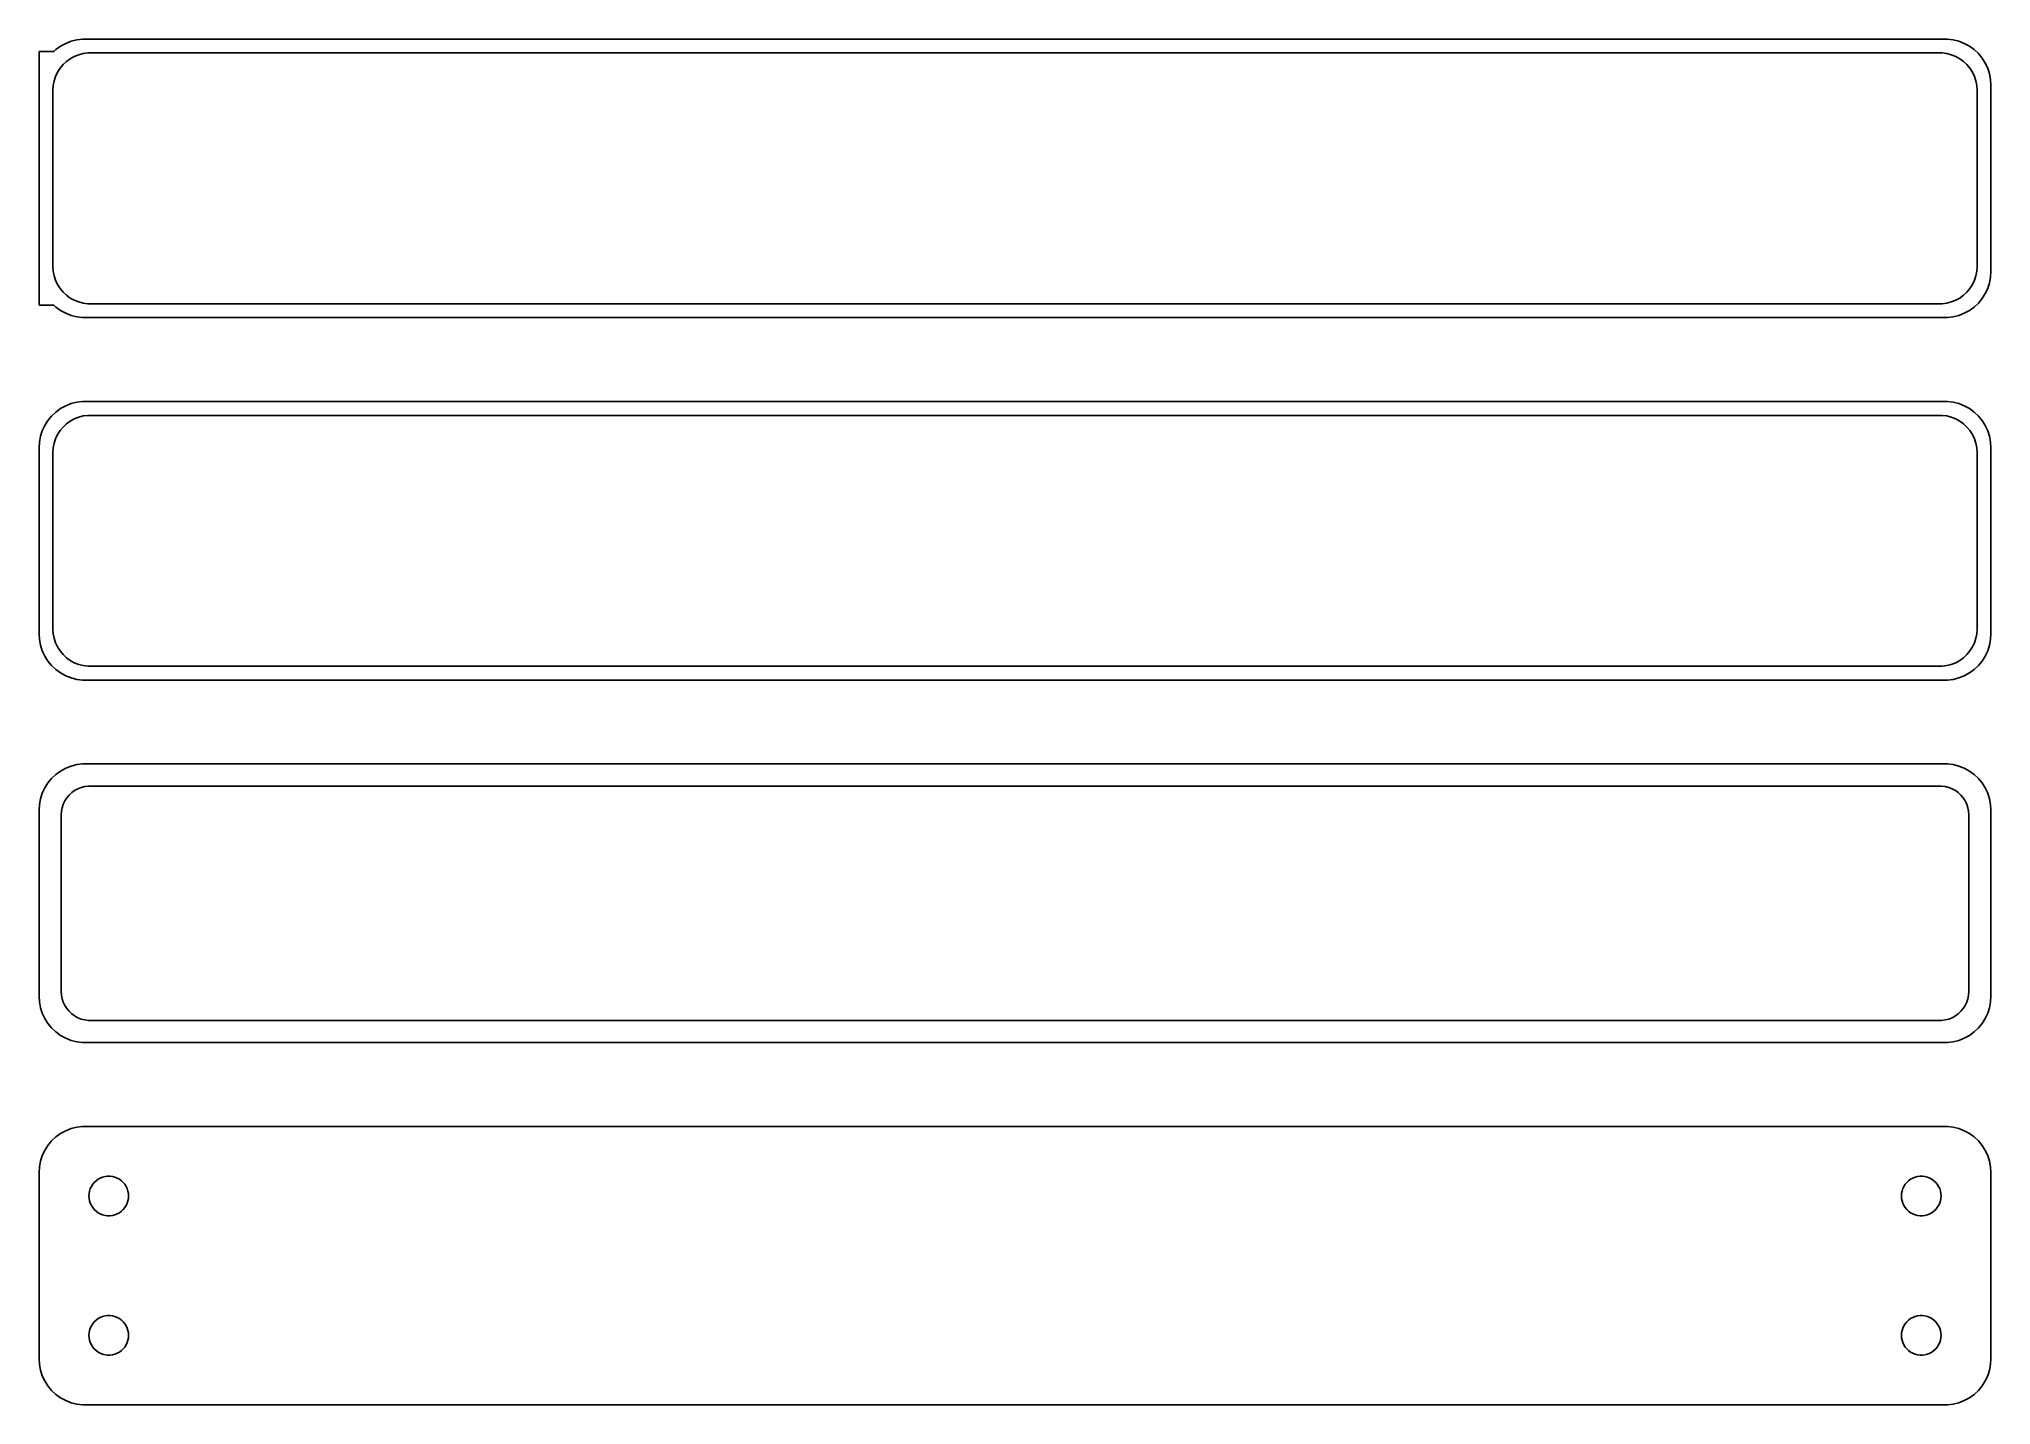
# Model space of a CAD drawing. Header units: metres. Extents: x -105 to 105, y 141 to 288.
import ezdxf

# ---------------------------------------------------------------- set-up
doc = ezdxf.new("R2010")
doc.units = ezdxf.units.M

msp = doc.modelspace()

# ---------------------------------------------------------------- linework, layer by layer
for p, q in [((-101.545, 287.755), (-102.129, 287.524)), ((-100.937, 287.911), (-101.545, 287.755)), ((-100.314, 287.99), (-100.937, 287.911)), ((100.314, 287.99), (-100.314, 287.99)), ((100.937, 287.911), (100.314, 287.99)), ((101.545, 287.755), (100.937, 287.911)), ((102.129, 287.524), (101.545, 287.755)), ((-103.4, 286.653), (-105, 286.653)), ((-105, 286.653), (-105, 259.347)), ((-103.187, 286.853), (-103.4, 286.653)), ((-102.679, 287.222), (-103.187, 286.853)), ((-102.129, 287.524), (-102.679, 287.222)), ((-102.05, 285.582), (-101.643, 285.877)), ((-101.643, 285.877), (-101.203, 286.119)), ((-101.203, 286.119), (-100.736, 286.304)), ((-100.736, 286.304), (-100.25, 286.429)), ((-100.25, 286.429), (-99.7512, 286.492)), ((-99.7512, 286.492), (99.7512, 286.492)), ((99.7512, 286.492), (100.25, 286.429)), ((100.25, 286.429), (100.736, 286.304)), ((100.736, 286.304), (101.203, 286.119)), ((101.203, 286.119), (101.643, 285.877)), ((101.643, 285.877), (102.05, 285.582)), ((102.679, 287.222), (102.129, 287.524)), ((103.187, 286.853), (102.679, 287.222)), ((103.645, 286.423), (103.187, 286.853)), ((104.045, 285.939), (103.645, 286.423)), ((104.382, 285.409), (104.045, 285.939)), ((-103.374, 283.495), (-103.219, 283.972)), ((-103.219, 283.972), (-103.005, 284.427)), ((-103.005, 284.427), (-102.736, 284.851)), ((-102.736, 284.851), (-102.416, 285.238)), ((-102.416, 285.238), (-102.05, 285.582)), ((102.05, 285.582), (102.416, 285.238)), ((102.416, 285.238), (102.736, 284.851)), ((102.736, 284.851), (103.005, 284.427)), ((103.005, 284.427), (103.219, 283.972)), ((103.219, 283.972), (103.374, 283.495)), ((104.649, 284.841), (104.382, 285.409)), ((104.843, 284.243), (104.649, 284.841)), ((104.961, 283.627), (104.843, 284.243)), ((105, 283), (104.961, 283.627)), ((-103.5, 282.5), (-103.468, 283.001)), ((-103.5, 263.5), (-103.5, 282.5)), ((-103.468, 283.001), (-103.374, 283.495)), ((103.374, 283.495), (103.468, 283.001)), ((103.468, 283.001), (103.5, 282.5)), ((103.5, 282.5), (103.5, 263.5)), ((105, 263), (105, 283)), ((-103.468, 262.999), (-103.5, 263.5)), ((-103.374, 262.505), (-103.468, 262.999)), ((-103.219, 262.028), (-103.374, 262.505)), ((103.374, 262.505), (103.219, 262.028)), ((103.468, 262.999), (103.374, 262.505)), ((103.5, 263.5), (103.468, 262.999)), ((104.961, 262.373), (105, 263)), ((-103.005, 261.573), (-103.219, 262.028)), ((-102.736, 261.149), (-103.005, 261.573)), ((-102.416, 260.762), (-102.736, 261.149)), ((-102.05, 260.418), (-102.416, 260.762)), ((-101.643, 260.123), (-102.05, 260.418)), ((102.05, 260.418), (101.643, 260.123)), ((102.416, 260.762), (102.05, 260.418)), ((102.736, 261.149), (102.416, 260.762)), ((103.005, 261.573), (102.736, 261.149)), ((103.219, 262.028), (103.005, 261.573)), ((104.045, 260.061), (104.382, 260.591)), ((104.382, 260.591), (104.649, 261.159)), ((104.649, 261.159), (104.843, 261.757)), ((104.843, 261.757), (104.961, 262.373)), ((-105, 259.347), (-103.4, 259.347)), ((-103.4, 259.347), (-103.187, 259.147)), ((-103.187, 259.147), (-102.679, 258.778)), ((-102.679, 258.778), (-102.129, 258.476)), ((-102.129, 258.476), (-101.545, 258.245)), ((-101.203, 259.881), (-101.643, 260.123)), ((-100.736, 259.696), (-101.203, 259.881)), ((-100.25, 259.571), (-100.736, 259.696)), ((-99.7512, 259.508), (-100.25, 259.571)), ((99.7512, 259.508), (-99.7512, 259.508)), ((100.25, 259.571), (99.7512, 259.508)), ((100.736, 259.696), (100.25, 259.571)), ((101.203, 259.881), (100.736, 259.696)), ((101.643, 260.123), (101.203, 259.881)), ((101.545, 258.245), (102.129, 258.476)), ((102.129, 258.476), (102.679, 258.778)), ((102.679, 258.778), (103.187, 259.147)), ((103.187, 259.147), (103.645, 259.577)), ((103.645, 259.577), (104.045, 260.061)), ((-101.545, 258.245), (-100.937, 258.089)), ((-100.937, 258.089), (-100.314, 258.01)), ((-100.314, 258.01), (100.314, 258.01)), ((100.314, 258.01), (100.937, 258.089)), ((100.937, 258.089), (101.545, 258.245)), ((-103.187, 247.853), (-103.645, 247.423)), ((-102.679, 248.222), (-103.187, 247.853)), ((-102.129, 248.524), (-102.679, 248.222)), ((-101.545, 248.755), (-102.129, 248.524)), ((-100.937, 248.911), (-101.545, 248.755)), ((-100.314, 248.99), (-100.937, 248.911)), ((100.314, 248.99), (-100.314, 248.99)), ((100.937, 248.911), (100.314, 248.99)), ((101.545, 248.755), (100.937, 248.911)), ((102.129, 248.524), (101.545, 248.755)), ((102.679, 248.222), (102.129, 248.524)), ((103.187, 247.853), (102.679, 248.222)), ((103.645, 247.423), (103.187, 247.853)), ((-104.649, 245.841), (-104.843, 245.243)), ((-104.382, 246.409), (-104.649, 245.841)), ((-104.045, 246.939), (-104.382, 246.409)), ((-103.645, 247.423), (-104.045, 246.939)), ((-103.005, 245.427), (-102.736, 245.851)), ((-102.736, 245.851), (-102.416, 246.238)), ((-102.416, 246.238), (-102.05, 246.582)), ((-102.05, 246.582), (-101.643, 246.877)), ((-101.643, 246.877), (-101.203, 247.119)), ((-101.203, 247.119), (-100.736, 247.304)), ((-100.736, 247.304), (-100.25, 247.429)), ((-100.25, 247.429), (-99.7512, 247.492)), ((-99.7512, 247.492), (99.7512, 247.492)), ((99.7512, 247.492), (100.25, 247.429)), ((100.25, 247.429), (100.736, 247.304)), ((100.736, 247.304), (101.203, 247.119)), ((101.203, 247.119), (101.643, 246.877)), ((101.643, 246.877), (102.05, 246.582)), ((102.05, 246.582), (102.416, 246.238)), ((102.416, 246.238), (102.736, 245.851)), ((102.736, 245.851), (103.005, 245.427)), ((104.045, 246.939), (103.645, 247.423)), ((104.382, 246.409), (104.045, 246.939)), ((104.649, 245.841), (104.382, 246.409)), ((104.843, 245.243), (104.649, 245.841)), ((-104.961, 244.627), (-105, 244)), ((-105, 244), (-105, 224)), ((-104.843, 245.243), (-104.961, 244.627)), ((-103.5, 243.5), (-103.468, 244.001)), ((-103.468, 244.001), (-103.374, 244.495)), ((-103.374, 244.495), (-103.219, 244.972)), ((-103.219, 244.972), (-103.005, 245.427)), ((103.005, 245.427), (103.219, 244.972)), ((103.219, 244.972), (103.374, 244.495)), ((103.374, 244.495), (103.468, 244.001)), ((103.468, 244.001), (103.5, 243.5)), ((104.961, 244.627), (104.843, 245.243)), ((105, 244), (104.961, 244.627)), ((105, 224), (105, 244)), ((-103.5, 224.5), (-103.5, 243.5)), ((103.5, 243.5), (103.5, 224.5)), ((-105, 224), (-104.961, 223.373)), ((-104.961, 223.373), (-104.843, 222.757)), ((-104.843, 222.757), (-104.649, 222.159)), ((-103.468, 223.999), (-103.5, 224.5)), ((-103.374, 223.505), (-103.468, 223.999)), ((-103.219, 223.028), (-103.374, 223.505)), ((-103.005, 222.573), (-103.219, 223.028)), ((103.219, 223.028), (103.005, 222.573)), ((103.374, 223.505), (103.219, 223.028)), ((103.468, 223.999), (103.374, 223.505)), ((103.5, 224.5), (103.468, 223.999)), ((104.649, 222.159), (104.843, 222.757)), ((104.843, 222.757), (104.961, 223.373)), ((104.961, 223.373), (105, 224)), ((-104.649, 222.159), (-104.382, 221.591)), ((-104.382, 221.591), (-104.045, 221.061)), ((-104.045, 221.061), (-103.645, 220.577)), ((-103.645, 220.577), (-103.187, 220.147)), ((-102.736, 222.149), (-103.005, 222.573)), ((-102.416, 221.762), (-102.736, 222.149)), ((-102.05, 221.418), (-102.416, 221.762)), ((-101.643, 221.123), (-102.05, 221.418)), ((-101.203, 220.881), (-101.643, 221.123)), ((-100.736, 220.696), (-101.203, 220.881)), ((-100.25, 220.571), (-100.736, 220.696)), ((-99.7512, 220.508), (-100.25, 220.571)), ((99.7512, 220.508), (-99.7512, 220.508)), ((100.25, 220.571), (99.7512, 220.508)), ((100.736, 220.696), (100.25, 220.571)), ((101.203, 220.881), (100.736, 220.696)), ((101.643, 221.123), (101.203, 220.881)), ((102.05, 221.418), (101.643, 221.123)), ((102.416, 221.762), (102.05, 221.418)), ((102.736, 222.149), (102.416, 221.762)), ((103.005, 222.573), (102.736, 222.149)), ((103.187, 220.147), (103.645, 220.577)), ((103.645, 220.577), (104.045, 221.061)), ((104.045, 221.061), (104.382, 221.591)), ((104.382, 221.591), (104.649, 222.159)), ((-103.187, 220.147), (-102.679, 219.778)), ((-102.679, 219.778), (-102.129, 219.476)), ((-102.129, 219.476), (-101.545, 219.245)), ((-101.545, 219.245), (-100.937, 219.089)), ((-100.937, 219.089), (-100.314, 219.01)), ((-100.314, 219.01), (100.314, 219.01)), ((100.314, 219.01), (100.937, 219.089)), ((100.937, 219.089), (101.545, 219.245)), ((101.545, 219.245), (102.129, 219.476)), ((102.129, 219.476), (102.679, 219.778)), ((102.679, 219.778), (103.187, 220.147)), ((-104.045, 207.939), (-104.382, 207.409)), ((-103.645, 208.423), (-104.045, 207.939)), ((-103.187, 208.853), (-103.645, 208.423)), ((-102.679, 209.222), (-103.187, 208.853)), ((-102.129, 209.524), (-102.679, 209.222)), ((-101.545, 209.755), (-102.129, 209.524)), ((-100.937, 209.911), (-101.545, 209.755)), ((-100.314, 209.99), (-100.937, 209.911)), ((100.314, 209.99), (-100.314, 209.99)), ((100.937, 209.911), (100.314, 209.99)), ((101.545, 209.755), (100.937, 209.911)), ((102.129, 209.524), (101.545, 209.755)), ((102.679, 209.222), (102.129, 209.524)), ((103.187, 208.853), (102.679, 209.222)), ((103.645, 208.423), (103.187, 208.853)), ((104.045, 207.939), (103.645, 208.423)), ((104.382, 207.409), (104.045, 207.939)), ((-104.843, 206.243), (-104.961, 205.627)), ((-104.649, 206.841), (-104.843, 206.243)), ((-104.382, 207.409), (-104.649, 206.841)), ((-102.394, 205.646), (-102.228, 206)), ((-102.228, 206), (-102.018, 206.33)), ((-102.018, 206.33), (-101.769, 206.631)), ((-101.769, 206.631), (-101.484, 206.899)), ((-101.484, 206.899), (-101.168, 207.128)), ((-101.168, 207.128), (-100.825, 207.317)), ((-100.825, 207.317), (-100.462, 207.461)), ((-100.462, 207.461), (-100.083, 207.558)), ((-100.083, 207.558), (-99.6955, 207.607)), ((-99.6955, 207.607), (99.6955, 207.607)), ((99.6955, 207.607), (100.083, 207.558)), ((100.083, 207.558), (100.462, 207.461)), ((100.462, 207.461), (100.825, 207.317)), ((100.825, 207.317), (101.168, 207.128)), ((101.168, 207.128), (101.484, 206.899)), ((101.484, 206.899), (101.769, 206.631)), ((101.769, 206.631), (102.018, 206.33)), ((102.018, 206.33), (102.228, 206)), ((102.228, 206), (102.394, 205.646)), ((104.649, 206.841), (104.382, 207.409)), ((104.843, 206.243), (104.649, 206.841)), ((104.961, 205.627), (104.843, 206.243)), ((-104.961, 205.627), (-105, 205)), ((-105, 205), (-105, 185)), ((-102.613, 204.5), (-102.588, 204.89)), ((-102.613, 185.5), (-102.613, 204.5)), ((-102.588, 204.89), (-102.515, 205.274)), ((-102.515, 205.274), (-102.394, 205.646)), ((102.394, 205.646), (102.515, 205.274)), ((102.515, 205.274), (102.588, 204.89)), ((102.588, 204.89), (102.613, 204.5)), ((102.613, 204.5), (102.613, 185.5)), ((105, 205), (104.961, 205.627)), ((105, 185), (105, 205)), ((-105, 185), (-104.961, 184.373)), ((-102.588, 185.11), (-102.613, 185.5)), ((-102.515, 184.726), (-102.588, 185.11)), ((102.588, 185.11), (102.515, 184.726)), ((102.613, 185.5), (102.588, 185.11)), ((104.961, 184.373), (105, 185)), ((-104.961, 184.373), (-104.843, 183.757)), ((-104.843, 183.757), (-104.649, 183.159)), ((-104.649, 183.159), (-104.382, 182.591)), ((-102.394, 184.354), (-102.515, 184.726)), ((-102.228, 184), (-102.394, 184.354)), ((-102.018, 183.67), (-102.228, 184)), ((-101.769, 183.369), (-102.018, 183.67)), ((-101.484, 183.101), (-101.769, 183.369)), ((-101.168, 182.872), (-101.484, 183.101)), ((-100.825, 182.683), (-101.168, 182.872)), ((101.168, 182.872), (100.825, 182.683)), ((101.484, 183.101), (101.168, 182.872)), ((101.769, 183.369), (101.484, 183.101)), ((102.018, 183.67), (101.769, 183.369)), ((102.228, 184), (102.018, 183.67)), ((102.394, 184.354), (102.228, 184)), ((102.515, 184.726), (102.394, 184.354)), ((104.382, 182.591), (104.649, 183.159)), ((104.649, 183.159), (104.843, 183.757)), ((104.843, 183.757), (104.961, 184.373)), ((-104.382, 182.591), (-104.045, 182.061)), ((-104.045, 182.061), (-103.645, 181.577)), ((-103.645, 181.577), (-103.187, 181.147)), ((-103.187, 181.147), (-102.679, 180.778)), ((-102.679, 180.778), (-102.129, 180.476)), ((-100.462, 182.539), (-100.825, 182.683)), ((-100.083, 182.442), (-100.462, 182.539)), ((-99.6955, 182.393), (-100.083, 182.442)), ((99.6955, 182.393), (-99.6955, 182.393)), ((100.083, 182.442), (99.6955, 182.393)), ((100.462, 182.539), (100.083, 182.442)), ((100.825, 182.683), (100.462, 182.539)), ((102.129, 180.476), (102.679, 180.778)), ((102.679, 180.778), (103.187, 181.147)), ((103.187, 181.147), (103.645, 181.577)), ((103.645, 181.577), (104.045, 182.061)), ((104.045, 182.061), (104.382, 182.591)), ((-102.129, 180.476), (-101.545, 180.245)), ((-101.545, 180.245), (-100.937, 180.089)), ((-100.937, 180.089), (-100.314, 180.01)), ((-100.314, 180.01), (100.314, 180.01)), ((100.314, 180.01), (100.937, 180.089)), ((100.937, 180.089), (101.545, 180.245)), ((101.545, 180.245), (102.129, 180.476)), ((-102.679, 170.222), (-103.187, 169.853)), ((-102.129, 170.524), (-102.679, 170.222)), ((-101.545, 170.755), (-102.129, 170.524)), ((-100.937, 170.911), (-101.545, 170.755)), ((-100.314, 170.99), (-100.937, 170.911)), ((100.314, 170.99), (-100.314, 170.99)), ((100.937, 170.911), (100.314, 170.99)), ((101.545, 170.755), (100.937, 170.911)), ((102.129, 170.524), (101.545, 170.755)), ((102.679, 170.222), (102.129, 170.524)), ((103.187, 169.853), (102.679, 170.222)), ((-104.382, 168.409), (-104.649, 167.841)), ((-104.045, 168.939), (-104.382, 168.409)), ((-103.645, 169.423), (-104.045, 168.939)), ((-103.187, 169.853), (-103.645, 169.423)), ((103.645, 169.423), (103.187, 169.853)), ((104.045, 168.939), (103.645, 169.423)), ((104.382, 168.409), (104.045, 168.939)), ((104.649, 167.841), (104.382, 168.409)), ((-104.961, 166.627), (-105, 166)), ((-105, 166), (-105, 146)), ((-104.843, 167.243), (-104.961, 166.627)), ((-104.649, 167.841), (-104.843, 167.243)), ((104.843, 167.243), (104.649, 167.841)), ((104.961, 166.627), (104.843, 167.243)), ((105, 166), (104.961, 166.627)), ((105, 146), (105, 166)), ((-99.6185, 163.768), (-99.5682, 164.031)), ((-99.5682, 164.031), (-99.4853, 164.286)), ((-99.4853, 164.286), (-99.3712, 164.529)), ((-99.3712, 164.529), (-99.2275, 164.755)), ((-99.2275, 164.755), (-99.0566, 164.962)), ((-99.0566, 164.962), (-98.8611, 165.145)), ((-98.8611, 165.145), (-98.6441, 165.303)), ((-98.6441, 165.303), (-98.4092, 165.432)), ((-98.4092, 165.432), (-98.1598, 165.531)), ((-98.1598, 165.531), (-97.9001, 165.597)), ((-97.9001, 165.597), (-97.6341, 165.631)), ((-97.6341, 165.631), (-97.3659, 165.631)), ((-97.3659, 165.631), (-97.0999, 165.597)), ((-97.0999, 165.597), (-96.8401, 165.531)), ((-96.8401, 165.531), (-96.5908, 165.432)), ((-96.5908, 165.432), (-96.3559, 165.303)), ((-96.3559, 165.303), (-96.1389, 165.145)), ((-96.1389, 165.145), (-95.9434, 164.962)), ((-95.9434, 164.962), (-95.7725, 164.755)), ((-95.7725, 164.755), (-95.6288, 164.529)), ((-95.6288, 164.529), (-95.5146, 164.286)), ((-95.5146, 164.286), (-95.4318, 164.031)), ((-95.4318, 164.031), (-95.3815, 163.768)), ((95.3815, 163.768), (95.4318, 164.031)), ((95.4318, 164.031), (95.5146, 164.286)), ((95.5146, 164.286), (95.6288, 164.529)), ((95.6288, 164.529), (95.7725, 164.755)), ((95.7725, 164.755), (95.9434, 164.962)), ((95.9434, 164.962), (96.1389, 165.145)), ((96.1389, 165.145), (96.3559, 165.303)), ((96.3559, 165.303), (96.5908, 165.432)), ((96.5908, 165.432), (96.8401, 165.531)), ((96.8401, 165.531), (97.0999, 165.597)), ((97.0999, 165.597), (97.3659, 165.631)), ((97.3659, 165.631), (97.6341, 165.631)), ((97.6341, 165.631), (97.9001, 165.597)), ((97.9001, 165.597), (98.1598, 165.531)), ((98.1598, 165.531), (98.4092, 165.432)), ((98.4092, 165.432), (98.6441, 165.303)), ((98.6441, 165.303), (98.8611, 165.145)), ((98.8611, 165.145), (99.0566, 164.962)), ((99.0566, 164.962), (99.2275, 164.755)), ((99.2275, 164.755), (99.3712, 164.529)), ((99.3712, 164.529), (99.4853, 164.286)), ((99.4853, 164.286), (99.5682, 164.031)), ((99.5682, 164.031), (99.6185, 163.768)), ((-99.6353, 163.5), (-99.6185, 163.768)), ((-99.6185, 163.232), (-99.6353, 163.5)), ((-99.5682, 162.969), (-99.6185, 163.232)), ((-99.4853, 162.714), (-99.5682, 162.969)), ((-99.3712, 162.471), (-99.4853, 162.714)), ((-99.2275, 162.245), (-99.3712, 162.471)), ((-99.0566, 162.038), (-99.2275, 162.245)), ((-98.8611, 161.855), (-99.0566, 162.038)), ((-98.6441, 161.697), (-98.8611, 161.855)), ((-96.1389, 161.855), (-96.3559, 161.697)), ((-95.9434, 162.038), (-96.1389, 161.855)), ((-95.7725, 162.245), (-95.9434, 162.038)), ((-95.6288, 162.471), (-95.7725, 162.245)), ((-95.5146, 162.714), (-95.6288, 162.471)), ((-95.4318, 162.969), (-95.5146, 162.714)), ((-95.3815, 163.232), (-95.4318, 162.969)), ((-95.3815, 163.768), (-95.3647, 163.5)), ((-95.3647, 163.5), (-95.3815, 163.232)), ((95.3647, 163.5), (95.3815, 163.768)), ((95.3815, 163.232), (95.3647, 163.5)), ((95.4318, 162.969), (95.3815, 163.232)), ((95.5146, 162.714), (95.4318, 162.969)), ((95.6288, 162.471), (95.5146, 162.714)), ((95.7725, 162.245), (95.6288, 162.471)), ((95.9434, 162.038), (95.7725, 162.245)), ((96.1389, 161.855), (95.9434, 162.038)), ((96.3559, 161.697), (96.1389, 161.855)), ((98.8611, 161.855), (98.6441, 161.697)), ((99.0566, 162.038), (98.8611, 161.855)), ((99.2275, 162.245), (99.0566, 162.038)), ((99.3712, 162.471), (99.2275, 162.245)), ((99.4853, 162.714), (99.3712, 162.471)), ((99.5682, 162.969), (99.4853, 162.714)), ((99.6185, 163.232), (99.5682, 162.969)), ((99.6185, 163.768), (99.6353, 163.5)), ((99.6353, 163.5), (99.6185, 163.232)), ((-98.4092, 161.568), (-98.6441, 161.697)), ((-98.1598, 161.469), (-98.4092, 161.568)), ((-97.9001, 161.403), (-98.1598, 161.469)), ((-97.6341, 161.369), (-97.9001, 161.403)), ((-97.3659, 161.369), (-97.6341, 161.369)), ((-97.0999, 161.403), (-97.3659, 161.369)), ((-96.8401, 161.469), (-97.0999, 161.403)), ((-96.5908, 161.568), (-96.8401, 161.469)), ((-96.3559, 161.697), (-96.5908, 161.568)), ((96.5908, 161.568), (96.3559, 161.697)), ((96.8401, 161.469), (96.5908, 161.568)), ((97.0999, 161.403), (96.8401, 161.469)), ((97.3659, 161.369), (97.0999, 161.403)), ((97.6341, 161.369), (97.3659, 161.369)), ((97.9001, 161.403), (97.6341, 161.369)), ((98.1598, 161.469), (97.9001, 161.403)), ((98.4092, 161.568), (98.1598, 161.469)), ((98.6441, 161.697), (98.4092, 161.568)), ((-99.5682, 149.031), (-99.4853, 149.286)), ((-99.4853, 149.286), (-99.3712, 149.529)), ((-99.3712, 149.529), (-99.2275, 149.755)), ((-99.2275, 149.755), (-99.0566, 149.962)), ((-99.0566, 149.962), (-98.8611, 150.145)), ((-98.8611, 150.145), (-98.6441, 150.303)), ((-98.6441, 150.303), (-98.4092, 150.432)), ((-98.4092, 150.432), (-98.1598, 150.531)), ((-98.1598, 150.531), (-97.9001, 150.597)), ((-97.9001, 150.597), (-97.6341, 150.631)), ((-97.6341, 150.631), (-97.3659, 150.631)), ((-97.3659, 150.631), (-97.0999, 150.597)), ((-97.0999, 150.597), (-96.8401, 150.531)), ((-96.8401, 150.531), (-96.5908, 150.432)), ((-96.5908, 150.432), (-96.3559, 150.303)), ((-96.3559, 150.303), (-96.1389, 150.145)), ((-96.1389, 150.145), (-95.9434, 149.962)), ((-95.9434, 149.962), (-95.7725, 149.755)), ((-95.7725, 149.755), (-95.6288, 149.529)), ((-95.6288, 149.529), (-95.5146, 149.286)), ((-95.5146, 149.286), (-95.4318, 149.031)), ((95.4318, 149.031), (95.5146, 149.286)), ((95.5146, 149.286), (95.6288, 149.529)), ((95.6288, 149.529), (95.7725, 149.755)), ((95.7725, 149.755), (95.9434, 149.962)), ((95.9434, 149.962), (96.1389, 150.145)), ((96.1389, 150.145), (96.3559, 150.303)), ((96.3559, 150.303), (96.5908, 150.432)), ((96.5908, 150.432), (96.8401, 150.531)), ((96.8401, 150.531), (97.0999, 150.597)), ((97.0999, 150.597), (97.3659, 150.631)), ((97.3659, 150.631), (97.6341, 150.631)), ((97.6341, 150.631), (97.9001, 150.597)), ((97.9001, 150.597), (98.1598, 150.531)), ((98.1598, 150.531), (98.4092, 150.432)), ((98.4092, 150.432), (98.6441, 150.303)), ((98.6441, 150.303), (98.8611, 150.145)), ((98.8611, 150.145), (99.0566, 149.962)), ((99.0566, 149.962), (99.2275, 149.755)), ((99.2275, 149.755), (99.3712, 149.529)), ((99.3712, 149.529), (99.4853, 149.286)), ((99.4853, 149.286), (99.5682, 149.031)), ((-99.6353, 148.5), (-99.6185, 148.768)), ((-99.6185, 148.232), (-99.6353, 148.5)), ((-99.6185, 148.768), (-99.5682, 149.031)), ((-99.5682, 147.969), (-99.6185, 148.232)), ((-99.4853, 147.714), (-99.5682, 147.969)), ((-99.3712, 147.471), (-99.4853, 147.714)), ((-99.2275, 147.245), (-99.3712, 147.471)), ((-99.0566, 147.038), (-99.2275, 147.245)), ((-98.8611, 146.855), (-99.0566, 147.038)), ((-95.9434, 147.038), (-96.1389, 146.855)), ((-95.7725, 147.245), (-95.9434, 147.038)), ((-95.6288, 147.471), (-95.7725, 147.245)), ((-95.5146, 147.714), (-95.6288, 147.471)), ((-95.4318, 147.969), (-95.5146, 147.714)), ((-95.4318, 149.031), (-95.3815, 148.768)), ((-95.3815, 148.232), (-95.4318, 147.969)), ((-95.3815, 148.768), (-95.3647, 148.5)), ((-95.3647, 148.5), (-95.3815, 148.232)), ((95.3647, 148.5), (95.3815, 148.768)), ((95.3815, 148.232), (95.3647, 148.5)), ((95.3815, 148.768), (95.4318, 149.031)), ((95.4318, 147.969), (95.3815, 148.232)), ((95.5146, 147.714), (95.4318, 147.969)), ((95.6288, 147.471), (95.5146, 147.714)), ((95.7725, 147.245), (95.6288, 147.471)), ((95.9434, 147.038), (95.7725, 147.245)), ((96.1389, 146.855), (95.9434, 147.038)), ((99.0566, 147.038), (98.8611, 146.855)), ((99.2275, 147.245), (99.0566, 147.038)), ((99.3712, 147.471), (99.2275, 147.245)), ((99.4853, 147.714), (99.3712, 147.471)), ((99.5682, 147.969), (99.4853, 147.714)), ((99.5682, 149.031), (99.6185, 148.768)), ((99.6185, 148.232), (99.5682, 147.969)), ((99.6185, 148.768), (99.6353, 148.5)), ((99.6353, 148.5), (99.6185, 148.232)), ((-105, 146), (-104.961, 145.373)), ((-104.961, 145.373), (-104.843, 144.757)), ((-98.6441, 146.697), (-98.8611, 146.855)), ((-98.4092, 146.568), (-98.6441, 146.697)), ((-98.1598, 146.469), (-98.4092, 146.568)), ((-97.9001, 146.403), (-98.1598, 146.469)), ((-97.6341, 146.369), (-97.9001, 146.403)), ((-97.3659, 146.369), (-97.6341, 146.369)), ((-97.0999, 146.403), (-97.3659, 146.369)), ((-96.8401, 146.469), (-97.0999, 146.403)), ((-96.5908, 146.568), (-96.8401, 146.469)), ((-96.3559, 146.697), (-96.5908, 146.568)), ((-96.1389, 146.855), (-96.3559, 146.697)), ((96.3559, 146.697), (96.1389, 146.855)), ((96.5908, 146.568), (96.3559, 146.697)), ((96.8401, 146.469), (96.5908, 146.568)), ((97.0999, 146.403), (96.8401, 146.469)), ((97.3659, 146.369), (97.0999, 146.403)), ((97.6341, 146.369), (97.3659, 146.369)), ((97.9001, 146.403), (97.6341, 146.369)), ((98.1598, 146.469), (97.9001, 146.403)), ((98.4092, 146.568), (98.1598, 146.469)), ((98.6441, 146.697), (98.4092, 146.568)), ((98.8611, 146.855), (98.6441, 146.697)), ((104.843, 144.757), (104.961, 145.373)), ((104.961, 145.373), (105, 146)), ((-104.843, 144.757), (-104.649, 144.159)), ((-104.649, 144.159), (-104.382, 143.591)), ((-104.382, 143.591), (-104.045, 143.061)), ((-104.045, 143.061), (-103.645, 142.577)), ((103.645, 142.577), (104.045, 143.061)), ((104.045, 143.061), (104.382, 143.591)), ((104.382, 143.591), (104.649, 144.159)), ((104.649, 144.159), (104.843, 144.757)), ((-103.645, 142.577), (-103.187, 142.147)), ((-103.187, 142.147), (-102.679, 141.778)), ((-102.679, 141.778), (-102.129, 141.476)), ((-102.129, 141.476), (-101.545, 141.245)), ((-101.545, 141.245), (-100.937, 141.089)), ((-100.937, 141.089), (-100.314, 141.01)), ((-100.314, 141.01), (100.314, 141.01)), ((100.314, 141.01), (100.937, 141.089)), ((100.937, 141.089), (101.545, 141.245)), ((101.545, 141.245), (102.129, 141.476)), ((102.129, 141.476), (102.679, 141.778)), ((102.679, 141.778), (103.187, 142.147)), ((103.187, 142.147), (103.645, 142.577))]:
    msp.add_line(p, q)

doc.saveas('drawing.dxf')
